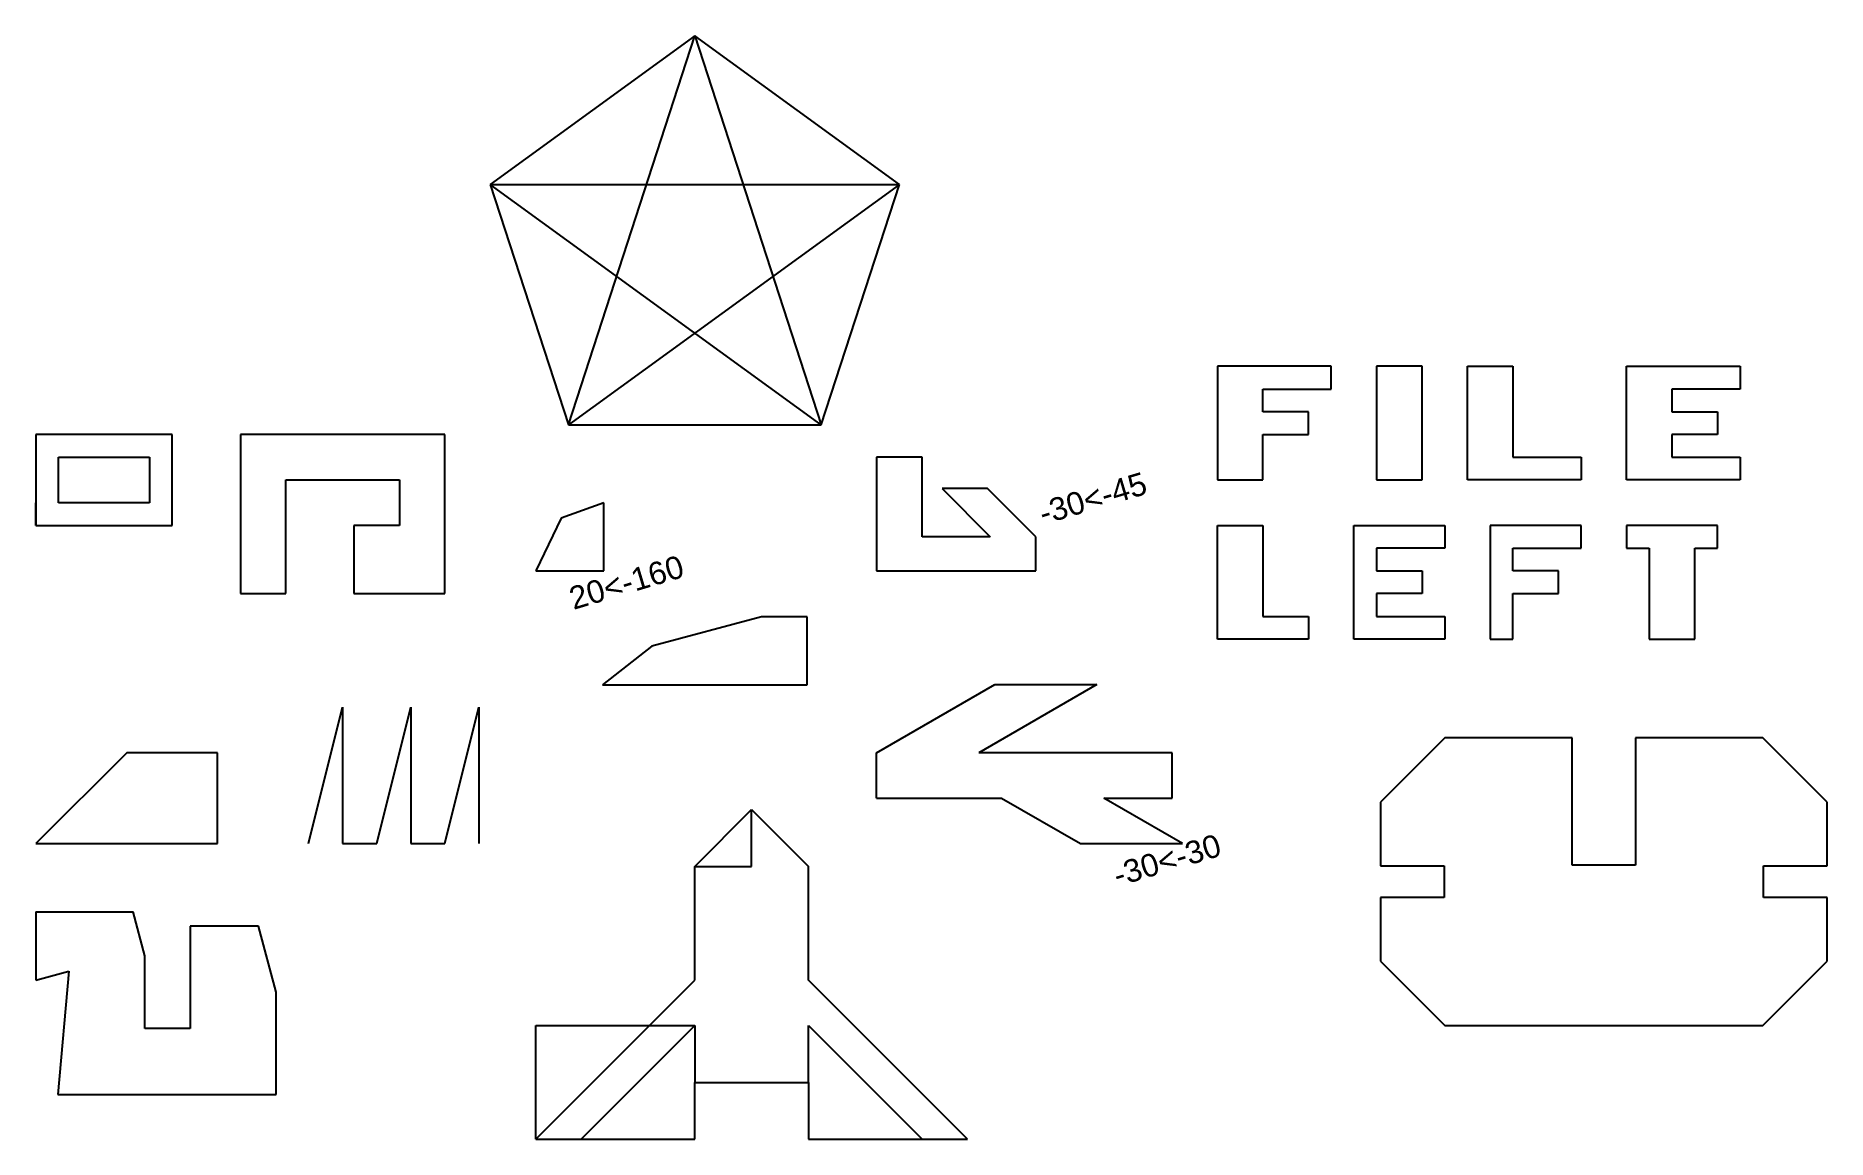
# Model space of a CAD drawing. Header units: millimetres. Extents: x 180 to 968, y -100 to 385.
import ezdxf

# ---------------------------------------------------------------- set-up
doc = ezdxf.new("R2010")
doc.units = ezdxf.units.MM
doc.layers.get('0').update_dxf_attribs({"color": 141})
doc.layers.add('도면층1', color=7, linetype='Continuous', true_color=0xffffff)
doc.styles.get("Standard").update_dxf_attribs({"font": 'arial.ttf', "width": 0.5})

msp = doc.modelspace()

# ---------------------------------------------------------------- linework, layer by layer
for p, q in [((470, 385.39), (380, 320)), ((560, 320), (470, 385.39)), ((380, 320), (414.38, 214.2)), ((525.62, 214.2), (560, 320)), ((414.38, 214.2), (525.62, 214.2)), ((495, 20), (495, 45)), ((470, 20), (495, 20)), ((400, -100), (400, -50)), ((400, -50), (470, -50)), ((470, -100), (470, -75)), ((470, -75), (520, -75)), ((520, -75), (520, -100)), ((400, -100), (420, -100)), ((420, -100), (470, -100)), ((520, -100), (590, -100))]:
    msp.add_line(p, q)
at = {"color": 0}
for p, q in [((414.38, 214.2), (470, 385.39)), ((470, 385.39), (525.62, 214.2)), ((380, 320), (560, 320)), ((525.62, 214.2), (380, 320)), ((560, 320), (414.38, 214.2)), ((700, 240), (700, 190)), ((750, 240), (700, 240)), ((750, 230), (750, 240)), ((770, 240), (770, 190)), ((790, 240), (770, 240)), ((790, 190), (790, 240)), ((810, 240), (830, 240)), ((810, 190), (810, 240)), ((830, 240), (830, 200)), ((880, 190), (880, 240)), ((880, 240), (930, 240)), ((930, 240), (930, 230)), ((720, 220), (720, 230)), ((720, 230), (750, 230)), ((930, 230), (900, 230)), ((900, 230), (900, 220)), ((740, 220), (720, 220)), ((740, 210), (740, 220)), ((900, 220), (920, 220)), ((920, 220), (920, 210)), ((720, 190), (720, 210)), ((720, 210), (740, 210)), ((920, 210), (900, 210)), ((900, 210), (900, 200)), ((830, 200), (860, 200)), ((860, 200), (860, 190)), ((900, 200), (930, 200)), ((930, 200), (930, 190)), ((700, 190), (720, 190)), ((770, 190), (790, 190)), ((860, 190), (810, 190)), ((930, 190), (880, 190)), ((700, 170), (720, 170)), ((700, 120), (700, 170)), ((720, 170), (720, 130)), ((760, 120), (760, 170)), ((760, 170), (800, 170)), ((800, 170), (800, 160)), ((820, 170), (820, 120)), ((860, 170), (820, 170)), ((860, 160), (860, 170)), ((880, 170), (880, 160)), ((920, 170), (880, 170)), ((920, 160), (920, 170)), ((800, 160), (770, 160)), ((770, 160), (770, 150)), ((830, 150), (830, 160)), ((830, 160), (860, 160)), ((880, 160), (890, 160)), ((890, 160), (890, 120)), ((910, 120), (910, 160)), ((910, 160), (920, 160)), ((770, 150), (790, 150)), ((790, 150), (790, 140)), ((850, 150), (830, 150)), ((850, 140), (850, 150)), ((790, 140), (770, 140)), ((770, 140), (770, 130)), ((830, 120), (830, 140)), ((830, 140), (850, 140)), ((720, 130), (740, 130)), ((740, 130), (740, 120)), ((770, 130), (800, 130)), ((800, 130), (800, 130)), ((800, 130), (800, 120)), ((740, 120), (700, 120)), ((800, 120), (760, 120)), ((820, 120), (830, 120)), ((890, 120), (910, 120)), ((800, 76.57), (771.72, 48.28)), ((856, 76.57), (800, 76.57)), ((856, 20.57), (856, 76.57)), ((940, 76.57), (884, 76.57)), ((884, 76.57), (884, 20.57)), ((968.28, 48.28), (940, 76.57)), ((771.72, 48.28), (771.72, 20.28)), ((968.28, 20.28), (968.28, 48.28)), ((470, 20), (495, 45)), ((495, 45), (520, 20)), ((470, -30), (470, 20)), ((520, -30), (520, 20)), ((771.72, 20.28), (799.72, 20.28)), ((799.72, 20.28), (799.72, 6.28)), ((884, 20.57), (856, 20.57)), ((940.28, 6.28), (940.28, 20.28)), ((940.28, 20.28), (968.28, 20.28)), ((180, 0), (222.81, 0.02)), ((799.72, 6.28), (771.72, 6.28)), ((771.72, 6.28), (771.72, -21.72)), ((968.28, 6.28), (940.28, 6.28)), ((968.28, -21.72), (968.28, 6.28)), ((771.72, -21.72), (800, -50)), ((940, -50), (968.28, -21.72)), ((400, -100), (470, -30)), ((590, -100), (520, -30)), ((420, -100), (470, -50)), ((470, -50), (470, -75)), ((520, -75), (520, -50)), ((520, -50), (560, -90)), ((800, -50), (940, -50)), ((470, -75), (520, -75)), ((560, -90), (570, -100)), ((400, -100), (420, -100)), ((570, -100), (590, -100))]:
    msp.add_line(p, q, dxfattribs=at)
at = {"layer": '도면층1'}
for p, q in [((240, 210), (180, 210)), ((180, 210), (180, 170)), ((240, 170), (240, 210)), ((270, 210), (270, 140)), ((360, 210), (270, 210)), ((360, 140), (360, 210)), ((190, 180), (190, 200)), ((190, 200), (230, 200)), ((230, 200), (230, 180)), ((570, 200), (550, 200)), ((550, 200), (550, 150)), ((570, 165), (570, 200)), ((290, 140), (290, 190)), ((290, 190), (340, 190)), ((340, 190), (340, 170)), ((598.79, 186.21), (578.79, 186.21)), ((578.79, 186.21), (600, 165)), ((620, 165), (598.79, 186.21)), ((180, 170), (180, 180)), ((230, 180), (190, 180)), ((430, 180), (411.21, 173.16)), ((430, 150), (430, 180)), ((180, 170), (240, 170)), ((340, 170), (320, 170)), ((320, 170), (320, 140)), ((411.21, 173.16), (400, 150)), ((411.21, 173.16), (411.21, 173.16)), ((600, 165), (570, 165)), ((620, 150), (620, 165)), ((400, 150), (430, 150)), ((550, 150), (620, 150)), ((270, 140), (270, 140)), ((270, 140), (290, 140)), ((320, 140), (360, 140)), ((499.4, 129.81), (451.11, 116.87)), ((519.4, 129.81), (499.4, 129.81)), ((519.4, 99.81), (519.4, 129.81)), ((451.11, 116.87), (429.4, 99.81)), ((429.4, 99.81), (519.4, 99.81)), ((550, 70), (601.96, 100)), ((646.96, 100), (595, 70)), ((601.96, 100), (646.96, 100)), ((300, 30), (315, 90)), ((315, 90), (315, 30)), ((330, 30), (345, 90)), ((345, 90), (345, 30)), ((360, 30), (375, 90)), ((375, 90), (375, 30)), ((220, 70), (180, 30)), ((260, 70), (220, 70)), ((260, 30), (260, 70)), ((550, 50), (550, 70)), ((680, 70), (595, 70)), ((680, 50), (680, 70)), ((550, 50), (605, 50)), ((605, 50), (639.64, 30)), ((684.64, 30), (650, 50)), ((650, 50), (680, 50)), ((180, 30), (260, 30)), ((315, 30), (330, 30)), ((345, 30), (360, 30)), ((639.64, 30), (684.64, 30)), ((180, 0), (180, -30)), ((227.99, -19.3), (222.81, 0.02)), ((277.99, -6.3), (247.99, -6.3)), ((247.99, -6.3), (247.99, -51.3)), ((285.75, -35.28), (277.99, -6.3)), ((227.99, -51.3), (227.99, -19.3)), ((180, -30), (194.49, -26.12)), ((194.49, -26.12), (189.75, -80.28)), ((285.75, -80.28), (285.75, -35.28)), ((247.99, -51.3), (227.99, -51.3)), ((189.75, -80.28), (285.75, -80.28))]:
    msp.add_line(p, q, dxfattribs=at)

# ---------------------------------------------------------------- texts
for s, p in [('-30<-45', (623.3, 170.24)), ('20<-160', (416.59, 132.8)), ('-30<-30', (655.96, 11.04))]:
    msp.add_text(s, height=10, rotation=16.64512, dxfattribs=at).set_placement(p)

doc.saveas('drawing.dxf')
